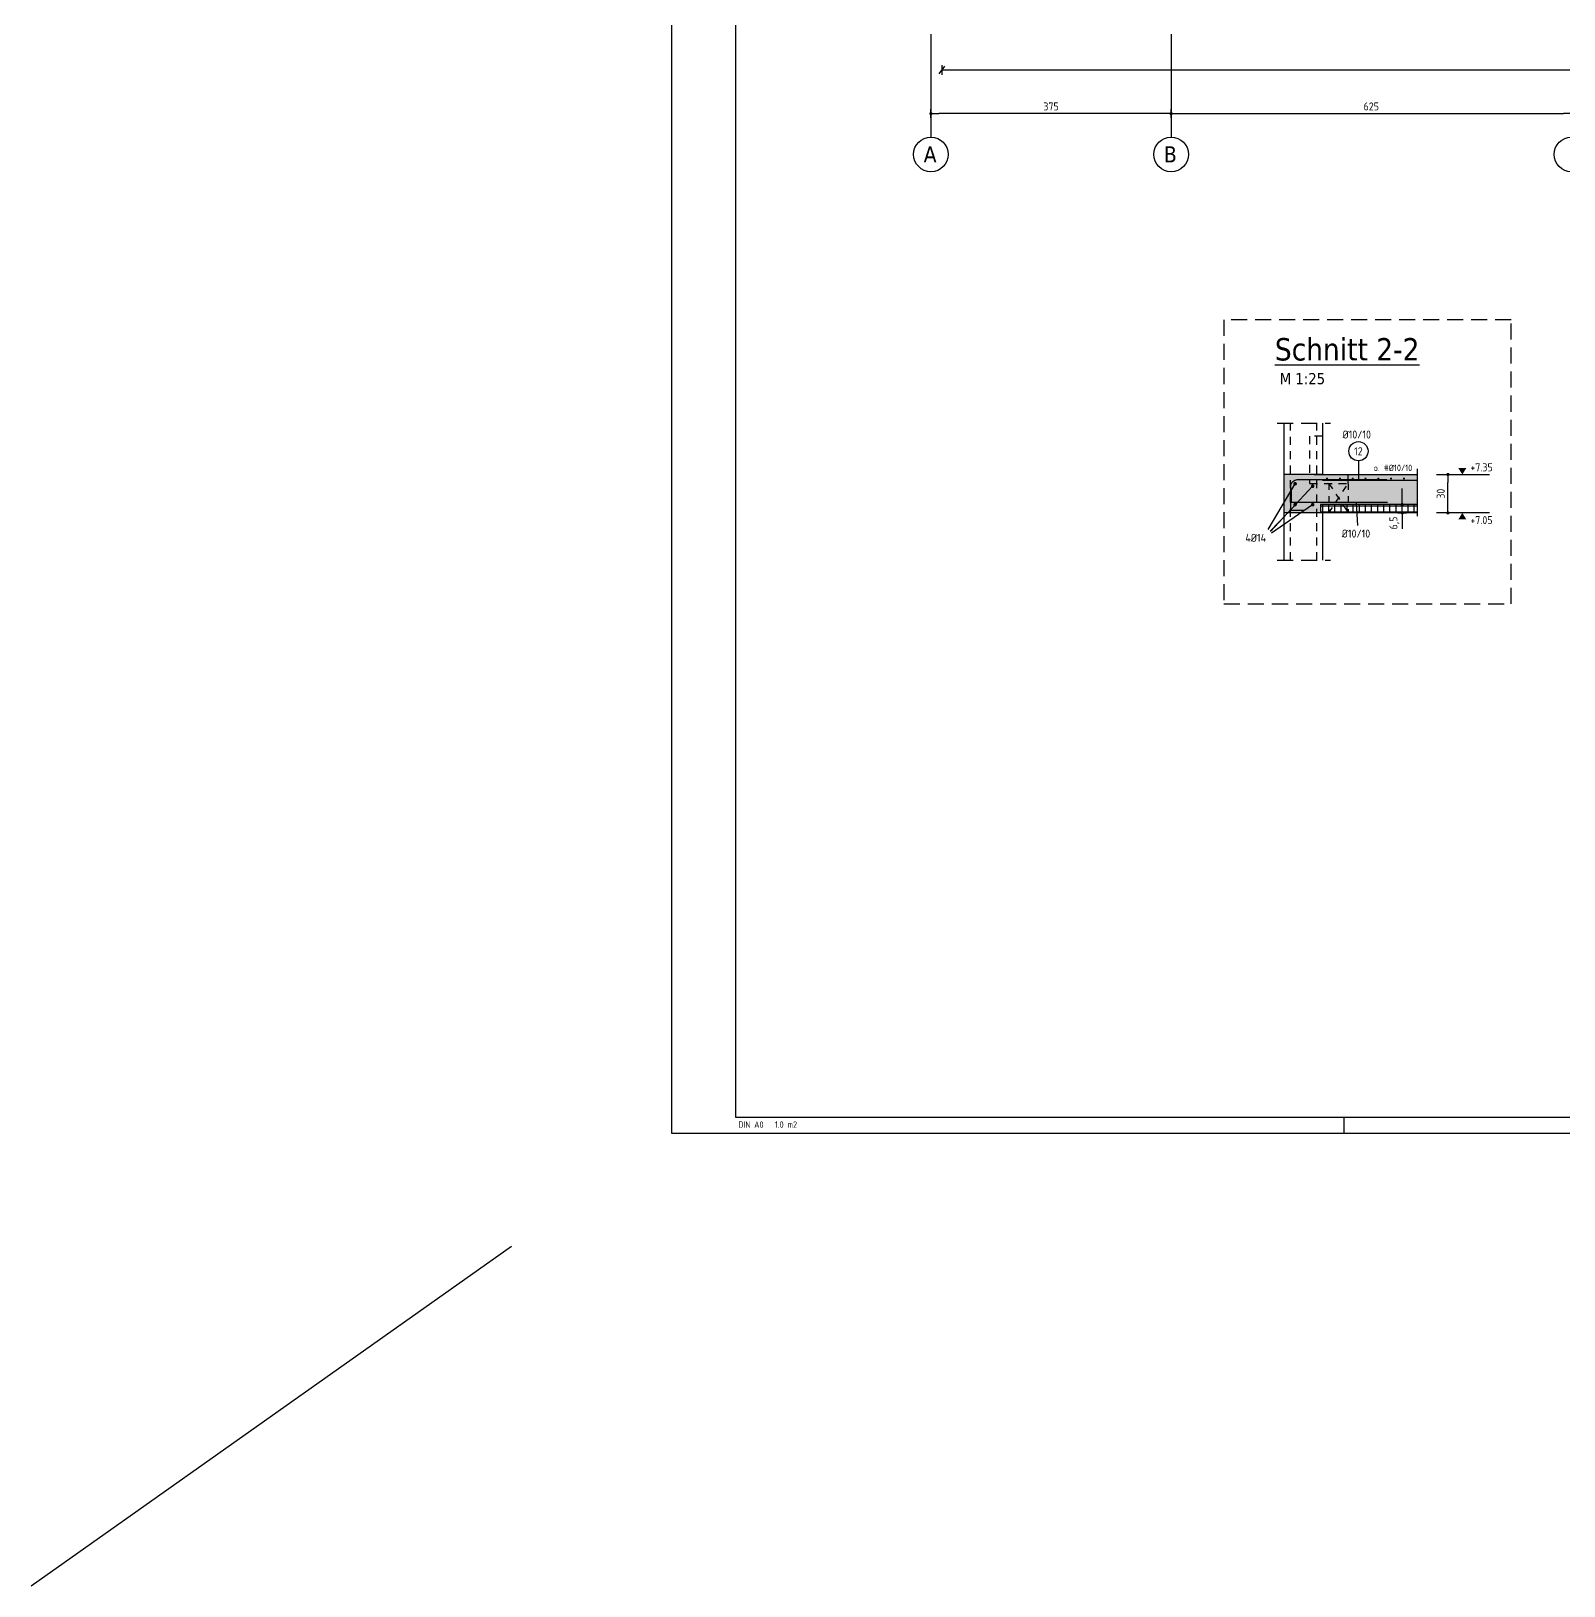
# Model space of a CAD drawing. Extents: x -4 to 87.4, y -7.1 to 49.1.
# Drawn here: x -4.01 to 19.92, y -7.07 to 17.21 of the extents above; entities that cross this region are included whole.
import ezdxf
from ezdxf.enums import TextEntityAlignment as Align

# ---------------------------------------------------------------- set-up
doc = ezdxf.new("R2010")
doc.units = 0
doc.header["$LTSCALE"] = 0.5
for name, pattern in [('AUSGEZOGEN', [1000.01, 1000, 0.01]), ('DASHED', [0.75, 0.5, -0.25]), ('HIDDEN', [0.375, 0.25, -0.125]), ('PUNKT', [0.175, 0.05, -0.125]), ('STRICHLINIE', [0.75, 0.5, -0.25]), ('VERDECKT', [0.375, 0.25, -0.125])]:
    doc.linetypes.add(name, pattern=pattern)
for name, color, linetype in [('ACHSEN', 7, 'Continuous'), ('AFU', 7, 'Continuous'), ('BETON', 7, 'Continuous'), ('DETAIL', 7, 'Continuous'), ('DRUEBER', 7, 'Continuous'), ('grau_mittel', 7, 'Continuous'), ('Halbfertigteile', 7, 'Continuous'), ('HILFE', 7, 'Continuous'), ('koten', 7, 'Continuous'), ('MASSE', 7, 'Continuous'), ('RAHMEN', 7, 'Continuous'), ('RND', 7, 'Continuous'), ('SFP_Achsen', 7, 'Continuous'), ('TEXT', 7, 'Continuous'), ('VERDECKT1', 7, 'Continuous')]:
    doc.layers.add(name, color=color, linetype=linetype)
doc.layers.add('NOPLOT', color=7, linetype='Continuous', plot=False)
doc.styles.add('helv', font='tahoma.ttf')
doc.styles.add('txt', font='isocp.shx')
doc.linetypes.add('AFU_50L', pattern='A,0.75,["/",Standard,S=0.2,R=0,X=-0.01,Y=-0.1],0.07,["/",Standard,S=0.2,R=0,X=-0.01,Y=-0.1],0.75', length=1.57)
doc.linetypes.add('AFU_50M', pattern='A,0.45,["/",Standard,S=0.2,R=0,X=-0.01,Y=-0.1],0.07,["/",Standard,S=0.2,R=0,X=-0.01,Y=-0.1],0.45', length=0.97)
doc.dimstyles.new('DOT_I', dxfattribs={"dimscale": 0.5, "dimtxt": 0.25, "dimasz": 0.25, "dimexe": 0.1, "dimexo": 0.3, "dimgap": 0.1, "dimtad": 1, "dimdec": 3, "dimzin": 3, "dimtxsty": 'txt', "dimblk": 'DOT', "dimblk1": 'DOT', "dimblk2": 'DOT', "dimsah": 1, "dimcen": 0.1, "dimse1": 1, "dimse2": 1, "dimazin": 0, "dimtfac": 1, "dimtdec": 4, "dimtix": 1, "dimtmove": 2, "dimatfit": 3, "dimfxl": 0, "dimtvp": 1, "dimtolj": 1, "dimtzin": 0, "dimarcsym": 0})

# ---------------------------------------------------------------- blocks, each defined once
blk = doc.blocks.new('lei_gre')
at = {"layer": 'RND', "color": 7, "linetype": 'Continuous'}
for p, q in [((-0.09, -0.12), (0.09, 0.12)), ((0, 0.15), (0, -0.15))]:
    blk.add_line(p, q, dxfattribs=at)
blk = doc.blocks.new('okrd_u')
at = {"layer": 'koten', "color": 7, "linetype": 'Continuous'}
blk.add_solid([(-0.125, -0.202), (0.125, -0.202), (0, 0)], dxfattribs=at)
at = {"layer": 'koten', "style": 'txt'}
blk.add_attdef('OKRD', (0.25, -0.35), '', height=0.25, dxfattribs=at)
blk = doc.blocks.new('okrd_o')
at = {"layer": 'koten', "color": 7, "linetype": 'Continuous'}
blk.add_solid([(-0.125, 0.202), (0.125, 0.202), (0, 0)], dxfattribs=at)
at = {"layer": 'koten', "style": 'txt'}
blk.add_attdef('OKRD', (0.25, 0.1), '', height=0.25, dxfattribs=at)
blk = doc.blocks.new('DOT')
at = {"layer": 'MASSE', "color": 7, "linetype": 'Continuous'}
for p, q in [((0, 0), (-1, 0)), ((0, 0.54), (0, -0.54))]:
    blk.add_line(p, q, dxfattribs=at)
at = {"layer": 'MASSE', "color": 7, "linetype": 'Continuous', "const_width": 0.2}
blk.add_lwpolyline([(-0.1, 0, 1), (0.1, 0, 1)], format="xyb", close=True, dxfattribs=at)
blk = doc.blocks.new('*D20')
at = {"layer": 'Defpoints', "color": 0, "linetype": 'AUSGEZOGEN', "transparency": 16777216}
for p in [(18.111, 10.287), (18.111, 10.287), (18.111, 9.687)]:
    blk.add_point(p, dxfattribs=at)
at = {"layer": 'MASSE', "color": 0, "linetype": 'AUSGEZOGEN', "lineweight": -2, "transparency": 16777216}
blk.add_line((18.111, 9.812), (18.111, 10.162), dxfattribs=at)
at = {"layer": 'MASSE', "color": 0, "linetype": 'AUSGEZOGEN', "lineweight": -2, "transparency": 16777216, "xscale": 0.125, "yscale": 0.125, "zscale": 0.125}
for p, rotation in [((18.111, 10.287), 90), ((18.111, 9.687), 270)]:
    blk.add_blockref('DOT', p, dxfattribs=dict(at, rotation=rotation))
at = {"layer": 'MASSE', "color": 0, "linetype": 'AUSGEZOGEN', "transparency": 16777216, "insert": (17.998, 9.987), "char_height": 0.125, "attachment_point": 5, "rotation": 90, "style": 'txt'}
blk.add_mtext('\\A1;30', dxfattribs=at)
blk = doc.blocks.new('DINA0')
at = {"layer": 'NOPLOT', "color": 191, "linetype": 'AUSGEZOGEN'}
blk.add_line((-20, -14.146), (-5, -3.537), dxfattribs=at)
at = {"layer": 'RAHMEN'}
for p, q in [((0, 84.1), (0, 0)), ((0, 0), (118.9, 0))]:
    blk.add_line(p, q, dxfattribs=at)
at = {"layer": 'RAHMEN', "color": 5}
for p, q in [((2, 83.6), (2, 0.5)), ((2, 0.5), (118.4, 0.5))]:
    blk.add_line(p, q, dxfattribs=at)
at = {"layer": 'RAHMEN', "color": 7}
blk.add_line((21, 0), (21, 0.5), dxfattribs=at)
at = {"layer": 'RAHMEN', "color": 7, "style": 'txt'}
blk.add_text('DIN A0   1.0 m2', height=0.2, dxfattribs=at).set_placement((2.083, 0.164))
blk = doc.blocks.new('*D55')
at = {"layer": 'Defpoints', "color": 0, "linetype": 'AUSGEZOGEN', "transparency": 16777216}
for p in [(10.039, 15.924), (10.039, 15.924), (13.789, 15.924)]:
    blk.add_point(p, dxfattribs=at)
at = {"layer": 'MASSE', "color": 0, "linetype": 'AUSGEZOGEN', "lineweight": -2, "transparency": 16777216}
blk.add_line((13.664, 15.924), (10.164, 15.924), dxfattribs=at)
at = {"layer": 'MASSE', "color": 0, "linetype": 'AUSGEZOGEN', "lineweight": -2, "transparency": 16777216, "xscale": 0.125, "yscale": 0.125, "zscale": 0.125, "rotation": 180}
blk.add_blockref('DOT', (10.039, 15.924), dxfattribs=at)
at = {"layer": 'MASSE', "color": 0, "linetype": 'AUSGEZOGEN', "lineweight": -2, "transparency": 16777216, "xscale": 0.125, "yscale": 0.125, "zscale": 0.125}
blk.add_blockref('DOT', (13.789, 15.924), dxfattribs=at)
at = {"layer": 'MASSE', "color": 0, "linetype": 'AUSGEZOGEN', "transparency": 16777216, "insert": (11.914, 16.036), "char_height": 0.125, "attachment_point": 5, "style": 'txt'}
blk.add_mtext('\\A1;375', dxfattribs=at)
blk = doc.blocks.new('*D56')
at = {"layer": 'Defpoints', "color": 0, "linetype": 'AUSGEZOGEN', "transparency": 16777216}
for p in [(13.789, 15.924), (20.039, 15.924), (20.039, 15.924)]:
    blk.add_point(p, dxfattribs=at)
at = {"layer": 'MASSE', "color": 0, "linetype": 'AUSGEZOGEN', "lineweight": -2, "transparency": 16777216}
blk.add_line((13.914, 15.924), (19.914, 15.924), dxfattribs=at)
at = {"layer": 'MASSE', "color": 0, "linetype": 'AUSGEZOGEN', "lineweight": -2, "transparency": 16777216, "xscale": 0.125, "yscale": 0.125, "zscale": 0.125, "rotation": 180}
blk.add_blockref('DOT', (13.789, 15.924), dxfattribs=at)
at = {"layer": 'MASSE', "color": 0, "linetype": 'AUSGEZOGEN', "lineweight": -2, "transparency": 16777216, "xscale": 0.125, "yscale": 0.125, "zscale": 0.125}
blk.add_blockref('DOT', (20.039, 15.924), dxfattribs=at)
at = {"layer": 'MASSE', "color": 0, "linetype": 'AUSGEZOGEN', "transparency": 16777216, "insert": (16.914, 16.036), "char_height": 0.125, "attachment_point": 5, "style": 'txt'}
blk.add_mtext('\\A1;625', dxfattribs=at)
blk = doc.blocks.new('RND_HIN')
at = {"layer": 'RND', "color": 7, "linetype": 'Continuous'}
blk.add_circle((0, 0), 0.3, dxfattribs=at)
at = {"layer": 'RND', "color": 7, "linetype": 'Continuous', "style": 'txt'}
blk.add_attdef('POSI', text='', height=0.25, dxfattribs=at).set_placement((0, 0), align=Align.MIDDLE)
blk = doc.blocks.new('*D71')
at = {"layer": 'Defpoints', "color": 0, "linetype": 'AUSGEZOGEN', "transparency": 16777216}
for p in [(17.397, 9.817), (17.397, 9.817), (17.397, 9.687)]:
    blk.add_point(p, dxfattribs=at)
at = {"layer": 'MASSE', "color": 0, "linetype": 'AUSGEZOGEN', "lineweight": -2, "transparency": 16777216}
for p, q in [((17.397, 9.942), (17.397, 10.067)), ((17.397, 9.687), (17.397, 9.817)), ((17.397, 9.562), (17.397, 9.437))]:
    blk.add_line(p, q, dxfattribs=at)
at = {"layer": 'MASSE', "color": 0, "linetype": 'AUSGEZOGEN', "lineweight": -2, "transparency": 16777216, "xscale": 0.125, "yscale": 0.125, "zscale": 0.125}
for p, rotation in [((17.397, 9.817), 270), ((17.397, 9.687), 90)]:
    blk.add_blockref('DOT', p, dxfattribs=dict(at, rotation=rotation))
at = {"layer": 'MASSE', "color": 0, "linetype": 'AUSGEZOGEN', "transparency": 16777216, "insert": (17.275, 9.529), "char_height": 0.125, "attachment_point": 5, "rotation": 90, "style": 'txt'}
blk.add_mtext('\\A1;6,5', dxfattribs=at)

msp = doc.modelspace()

# ---------------------------------------------------------------- hatches: boundary and pattern name
at = {"layer": 'grau_mittel', "transparency": 33554687}
msp.add_hatch(color=61, dxfattribs=at).paths.add_polyline_path([(17.6314, 9.8168), (17.6314, 10.2868), (16.1518, 10.2868), (15.5518, 10.2868), (15.5518, 9.6868), (16.1218, 9.6868), (16.1218, 9.8168)])
at = {"layer": 'Halbfertigteile', "linetype": 'AUSGEZOGEN', "transparency": 33554687}
h = msp.add_hatch(dxfattribs=at)
h.set_pattern_fill('ANSI37', color=171, scale=0.03, angle=135, style=0)
h.set_pattern_definition([(180, (0.05959, 0.17844), (-7e-18, -0.09525), []), (270, (0.05959, 0.17844), (0.09525, -2e-17), [])])
h.paths.add_polyline_path([(16.1218, 9.8168), (16.1218, 9.6868), (17.6314, 9.6868), (17.6314, 9.8168)])

# ---------------------------------------------------------------- linework, layer by layer
at = {"layer": 'ACHSEN', "color": 140, "linetype": 'AUSGEZOGEN'}
for p, q in [((10.0389, 17.1656), (10.0389, 15.5575)), ((13.7889, 17.1656), (13.7889, 15.5575))]:
    msp.add_line(p, q, dxfattribs=at)
at = {"layer": 'AFU', "color": 8, "linetype": 'AFU_50L'}
msp.add_line((16.1518, 10.2868), (15.5518, 10.2868), dxfattribs=at)
at = {"layer": 'AFU', "color": 8, "linetype": 'AFU_50M'}
msp.add_line((16.1218, 9.6868), (15.5518, 9.6868), dxfattribs=at)
at = {"layer": 'BETON', "color": 6, "linetype": 'AUSGEZOGEN'}
for p, q in [((15.5518, 8.9506), (15.5518, 11.0881)), ((16.1518, 11.0881), (16.1518, 10.2868)), ((16.1518, 10.2868), (17.6314, 10.2868)), ((17.6314, 9.8168), (16.1218, 9.8168)), ((16.1218, 9.8168), (16.1218, 9.6868)), ((17.6314, 9.6868), (16.1218, 9.6868)), ((16.1518, 9.6868), (16.1518, 8.9506))]:
    msp.add_line(p, q, dxfattribs=at)
at = {"layer": 'BETON', "color": 7, "linetype": 'AUSGEZOGEN'}
for p, q in [((15.6018, 10.2868), (15.5518, 10.2868)), ((16.0218, 10.2868), (16.1518, 10.2868))]:
    msp.add_line(p, q, dxfattribs=at)
at = {"layer": 'DETAIL', "color": 102, "linetype": 'STRICHLINIE'}
msp.add_lwpolyline([(14.6137, 12.7005), (14.6137, 8.2683), (19.0995, 8.2683), (19.0995, 12.7005)], close=True, dxfattribs=at)
at = {"layer": 'DRUEBER', "color": 171, "linetype": 'PUNKT'}
for p, q in [((16.2518, 10.1468), (16.2518, 9.6868)), ((16.2518, 9.6868), (16.5518, 10.1468)), ((16.2518, 10.1468), (16.5518, 9.6868)), ((16.5518, 10.1468), (16.5518, 9.6868))]:
    msp.add_line(p, q, dxfattribs=at)
at = {"layer": 'HILFE', "color": 102, "linetype": 'DASHED'}
for p, q in [((15.4456, 11.0881), (16.2782, 11.0881)), ((15.4456, 8.9506), (16.2782, 8.9506))]:
    msp.add_line(p, q, dxfattribs=at)
at = {"layer": 'HILFE', "color": 102, "linetype": 'AUSGEZOGEN'}
for p, q in [((17.9333, 10.2868), (18.7608, 10.2868)), ((18.7608, 9.6868), (17.9333, 9.6868))]:
    msp.add_line(p, q, dxfattribs=at)
at = {"layer": 'NOPLOT', "color": 191, "linetype": 'Continuous'}
msp.add_line((17.6314, 10.3748), (17.6314, 9.636), dxfattribs=at)
at = {"layer": 'RND', "color": 7, "linetype": 'AUSGEZOGEN'}
msp.add_line((10.2106, 16.6068), (28.8839, 16.6068), dxfattribs=at)
at = {"layer": 'RND', "color": 102, "linetype": 'AUSGEZOGEN'}
for p, q in [((16.7136, 10.5), (16.7136, 10.2068)), ((15.3039, 9.4256), (15.7245, 10.1424)), ((15.3388, 9.3983), (15.9986, 10.1047)), ((15.3346, 9.4025), (15.7385, 9.8162)), ((15.3579, 9.3732), (15.9986, 9.8162)), ((16.7032, 9.4921), (16.6808, 9.8518))]:
    msp.add_line(p, q, dxfattribs=at)
at = {"layer": 'RND', "color": 1, "linetype": 'HIDDEN'}
for points in [[(15.6518, 8.9506), (15.6518, 11.0881)], [(16.0644, 8.9506), (16.0644, 11.0881)]]:
    msp.add_lwpolyline(points, dxfattribs=at)
at = {"layer": 'RND', "color": 1, "linetype": 'AUSGEZOGEN'}
msp.add_lwpolyline([(15.8584, 9.7268), (15.6584, 9.7268), (15.6584, 10.1068, -0.4142136), (15.7584, 10.2068), (17.1584, 10.2068)], format="xyb", dxfattribs=at)
at = {"layer": 'RND', "color": 7, "linetype": 'AUSGEZOGEN'}
for points, const_width in [([(16.2154, 10.224, 1), (16.2314, 10.224, 1)], 0.016), ([(16.4234, 10.232, 1), (16.4234, 10.216, 1)], 0.016), ([(16.6234, 10.232, 1), (16.6234, 10.216, 1)], 0.016), ([(16.8234, 10.232, 1), (16.8234, 10.216, 1)], 0.016), ([(17.0234, 10.232, 1), (17.0234, 10.216, 1)], 0.016), ([(17.2234, 10.232, 1), (17.2234, 10.216, 1)], 0.016), ([(17.4234, 10.232, 1), (17.4234, 10.216, 1)], 0.016), ([(15.7105, 10.1424, 1), (15.7385, 10.1424, 1)], 0.028), ([(15.9846, 10.1047, 1), (16.0126, 10.1047, 1)], 0.028), ([(15.7105, 9.8162, 1), (15.7385, 9.8162, 1)], 0.028), ([(15.9846, 9.8162, 1), (16.0126, 9.8162, 1)], 0.028)]:
    msp.add_lwpolyline(points, format="xyb", close=True, dxfattribs=dict(at, const_width=const_width))
at = {"layer": 'RND', "color": 1, "linetype": 'AUSGEZOGEN'}
for points in [[(17.1684, 9.8518), (15.6684, 9.8518), (15.6684, 10.0518)], [(16.1518, 10.1968), (17.6314, 10.1968)]]:
    msp.add_lwpolyline(points, dxfattribs=at)
at = {"layer": 'SFP_Achsen', "color": 7, "linetype": 'AUSGEZOGEN'}
for centre in [(10.0389, 15.2871), (13.7889, 15.2871), (20.0389, 15.2871)]:
    msp.add_circle(centre, 0.2705, dxfattribs=at)
at = {"layer": 'VERDECKT1', "color": 102, "linetype": 'VERDECKT'}
for p, q in [((16.1518, 10.8868), (15.9518, 10.8868)), ((15.9518, 10.8868), (15.9518, 10.1468)), ((16.5518, 10.1468), (16.5518, 10.2868)), ((15.9518, 10.1468), (16.5518, 10.1468))]:
    msp.add_line(p, q, dxfattribs=at)

# ---------------------------------------------------------------- block references
at = {"layer": 'koten', "color": 7, "linetype": 'DASHED', "xscale": 0.5, "yscale": 0.5, "zscale": 0.5}
msp.add_blockref('okrd_o', (18.3357, 10.2868), dxfattribs=at).add_auto_attribs({'OKRD': '+7.35'})
at = {"layer": 'koten', "color": 7, "linetype": 'AUSGEZOGEN', "xscale": 0.5, "yscale": 0.5, "zscale": 0.5}
msp.add_blockref('okrd_u', (18.3357, 9.6868), dxfattribs=at).add_auto_attribs({'OKRD': '+7.05'})
at = {"layer": 'RAHMEN', "color": 7, "xscale": 0.5, "yscale": 0.5, "zscale": 0.5}
msp.add_blockref('DINA0', (5.9889, 0), dxfattribs=at)
at = {"layer": 'RND', "color": 7, "linetype": 'AUSGEZOGEN', "xscale": 0.5, "yscale": 0.5, "zscale": 0.5}
msp.add_blockref('lei_gre', (10.2106, 16.6068), dxfattribs=at)
msp.add_blockref('RND_HIN', (16.7136, 10.65), dxfattribs=at).add_auto_attribs({'POSI': '12'})

# ---------------------------------------------------------------- texts
at = {"layer": 'SFP_Achsen', "color": 6, "linetype": 'AUSGEZOGEN', "style": 'helv'}
for s, p in [('A', (9.9249, 15.1627)), ('B', (13.6749, 15.1627))]:
    msp.add_text(s, height=0.25, dxfattribs=at).set_placement(p)
at = {"layer": 'TEXT', "color": 5, "linetype": 'AUSGEZOGEN', "style": 'helv'}
msp.add_text('%%uSchnitt 2-2', height=0.35, dxfattribs=at).set_placement((15.4092, 12.0679))
at = {"layer": 'TEXT', "color": 1, "linetype": 'AUSGEZOGEN', "style": 'helv'}
msp.add_text('M 1:25 ', height=0.175, dxfattribs=at).set_placement((15.485, 11.6967))
at = {"layer": 'TEXT', "color": 7, "linetype": 'AUSGEZOGEN', "style": 'txt'}
for s, height, p in [('%%C10/10', 0.125, (16.4643, 10.8488)), ('o. #%%c10/10', 0.1, (16.9511, 10.3406)), ('4%%C14', 0.125, (14.948, 9.2349)), ('%%C10/10', 0.125, (16.4527, 9.3014))]:
    msp.add_text(s, height=height, dxfattribs=at).set_placement(p)

# ---------------------------------------------------------------- dimensions: what is measured, and where the dimension line sits
at = {"layer": 'MASSE', "color": 7, "linetype": 'AUSGEZOGEN'}
for base, p2, picture, middle in [((10.0389, 15.9238), (10.0389, 15.9238), '*D55', (11.9139, 16.0363)), ((20.0389, 15.9238), (20.0389, 15.9238), '*D56', (16.9139, 16.0363))]:
    dim = msp.add_linear_dim(base=base, p1=(13.7889, 15.9238), p2=p2, dimstyle='DOT_I', override={"dimdec": 0, "dimlfac": 100}, dxfattribs=at)
    dim.commit()
    dim.dimension.update_dxf_attribs({"geometry": picture, "text_midpoint": middle})
dim = msp.add_linear_dim(base=(18.1106, 10.2868), p1=(18.1106, 9.6868), p2=(18.1106, 10.2868), angle=90, dimstyle='DOT_I', override={"dimdec": 0, "dimlfac": 50, "dimadec": 3}, dxfattribs=at)
dim.commit()
dim.dimension.update_dxf_attribs({"geometry": '*D20', "text_midpoint": (17.9981, 9.9868)})
dim = msp.add_linear_dim(base=(17.3974, 9.8168), p1=(17.3974, 9.6868), p2=(17.3974, 9.8168), angle=90, dimstyle='DOT_I', override={"dimdec": 1, "dimlfac": 50}, dxfattribs=at)
dim.commit()
dim.dimension.update_dxf_attribs({"geometry": '*D71', "text_midpoint": (17.2755, 9.5294), "dimtype": 160})

doc.saveas('drawing.dxf')
